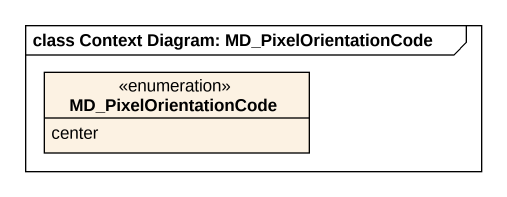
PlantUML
@startuml
mainframe class Context Diagram: MD_PixelOrientationCode
hide circle
hide empty members
enum MD_PixelOrientationCode {
  center
}
@enduml
